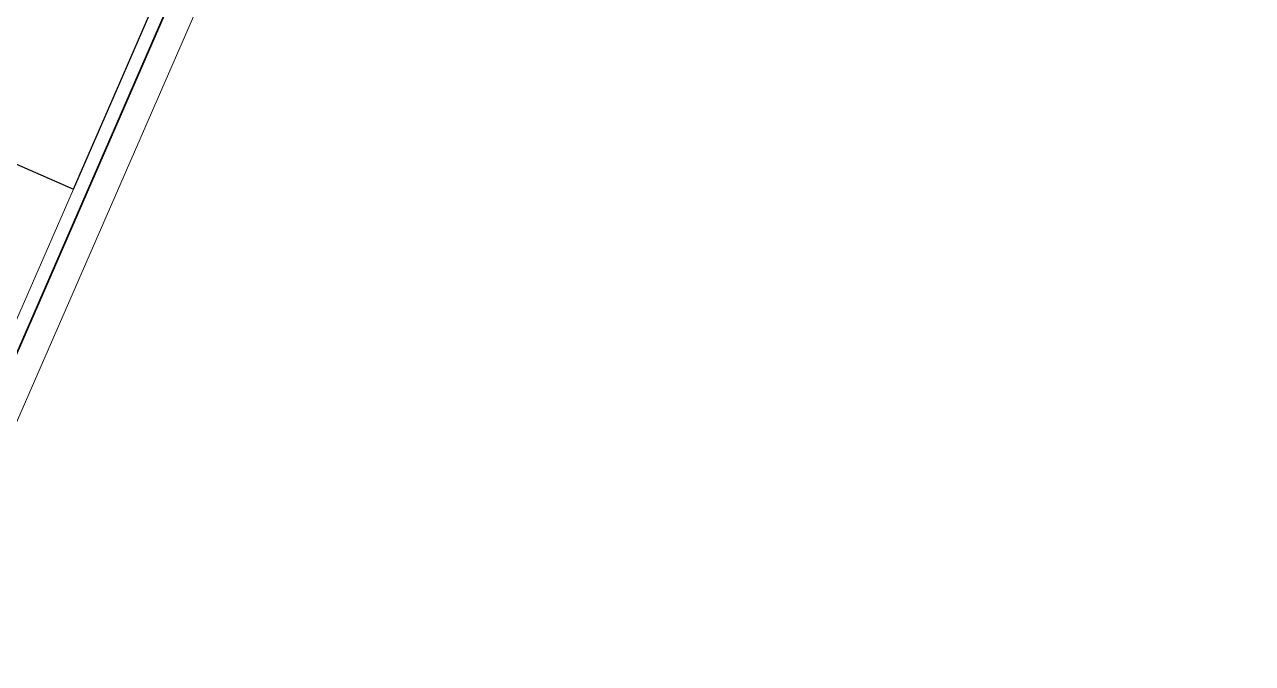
# Model space of a CAD drawing. Header units: millimetres. Extents: x -37281 to 954596, y -59787 to 956680.
# Drawn here: x 5514 to 6440, y -15630 to -15148 of the extents above; entities that cross this region are included whole.
import ezdxf

# ---------------------------------------------------------------- set-up
doc = ezdxf.new("R2010")
doc.units = ezdxf.units.MM
doc.header["$MEASUREMENT"] = 0
doc.layers.add('0_Pen_No__40', color=7, linetype='Continuous', lineweight=35, true_color=0x2a2a2a)
doc.layers.add('New_ArchiCAD Windows_Pen_No__23', color=7, linetype='Continuous', lineweight=30, true_color=0x2a2a2a)
for name, color, linetype in [('New_A-25-M_Curtain_Wall', 7, 'Continuous'), ('New_A-25-M_Wall_Ext', 7, 'Continuous'), ('New_ArchiCAD Windows', 7, 'Continuous')]:
    doc.layers.add(name, color=color, linetype=linetype)
doc.layers.add('New_A-25-M_Curtain_Wall_Pen_No__90', color=8, linetype='Continuous', lineweight=20)
doc.layers.add('New_ArchiCAD Windows_Pen_No__3', color=7, linetype='Continuous', lineweight=18)

# ---------------------------------------------------------------- blocks, each defined once
blk = doc.blocks.new('Triple Window 19[14]_3')
at = {"layer": 'New_ArchiCAD Windows_Pen_No__23', "linetype": 'Continuous'}
for p, q in [((5585.43, -15192.03), (5610.41, -15134.74)), ((5376.29, -15196.29), (5550.46, -15272.24)), ((5550.46, -15272.24), (5585.43, -15192.03))]:
    blk.add_line(p, q, dxfattribs=at)
at = {"layer": 'New_ArchiCAD Windows_Pen_No__3', "linetype": 'Continuous'}
for p, q in [((6354.03, -13454.4), (5414.73, -15608.52)), ((5435.54, -15535.77), (5550.46, -15272.24))]:
    blk.add_line(p, q, dxfattribs=at)
blk = doc.blocks.new('Wall_139_3', base_point=(10165.92, -4712.54))
at = {"layer": 'New_ArchiCAD Windows', "color": 251, "linetype": 'Continuous', "lineweight": 20, "true_color": 0x606060}
blk.add_blockref('Triple Window 19[14]_3', (0, 0), dxfattribs=at)
blk = doc.blocks.new('Beam_4_3', base_point=(10000.93, -4591.33))
at = {"layer": 'New_A-25-M_Curtain_Wall_Pen_No__90', "linetype": 'Continuous'}
blk.add_line((10203.2, -4679.52), (2344.74, -22701.46), dxfattribs=at)

msp = doc.modelspace()

# ---------------------------------------------------------------- linework, layer by layer
at = {"layer": '0_Pen_No__40', "linetype": 'Continuous'}
msp.add_line((9735.36, -5700.74), (2596.69, -22071.98), dxfattribs=at)

# ---------------------------------------------------------------- block references
at = {"layer": 'New_A-25-M_Curtain_Wall', "color": 8, "lineweight": 20}
msp.add_blockref('Beam_4_3', (10000.93, -4591.33), dxfattribs=at)
at = {"layer": 'New_A-25-M_Wall_Ext', "color": 250, "lineweight": 50, "true_color": 0x2a2a2a}
msp.add_blockref('Wall_139_3', (10165.92, -4712.54), dxfattribs=at)

doc.saveas('drawing.dxf')
